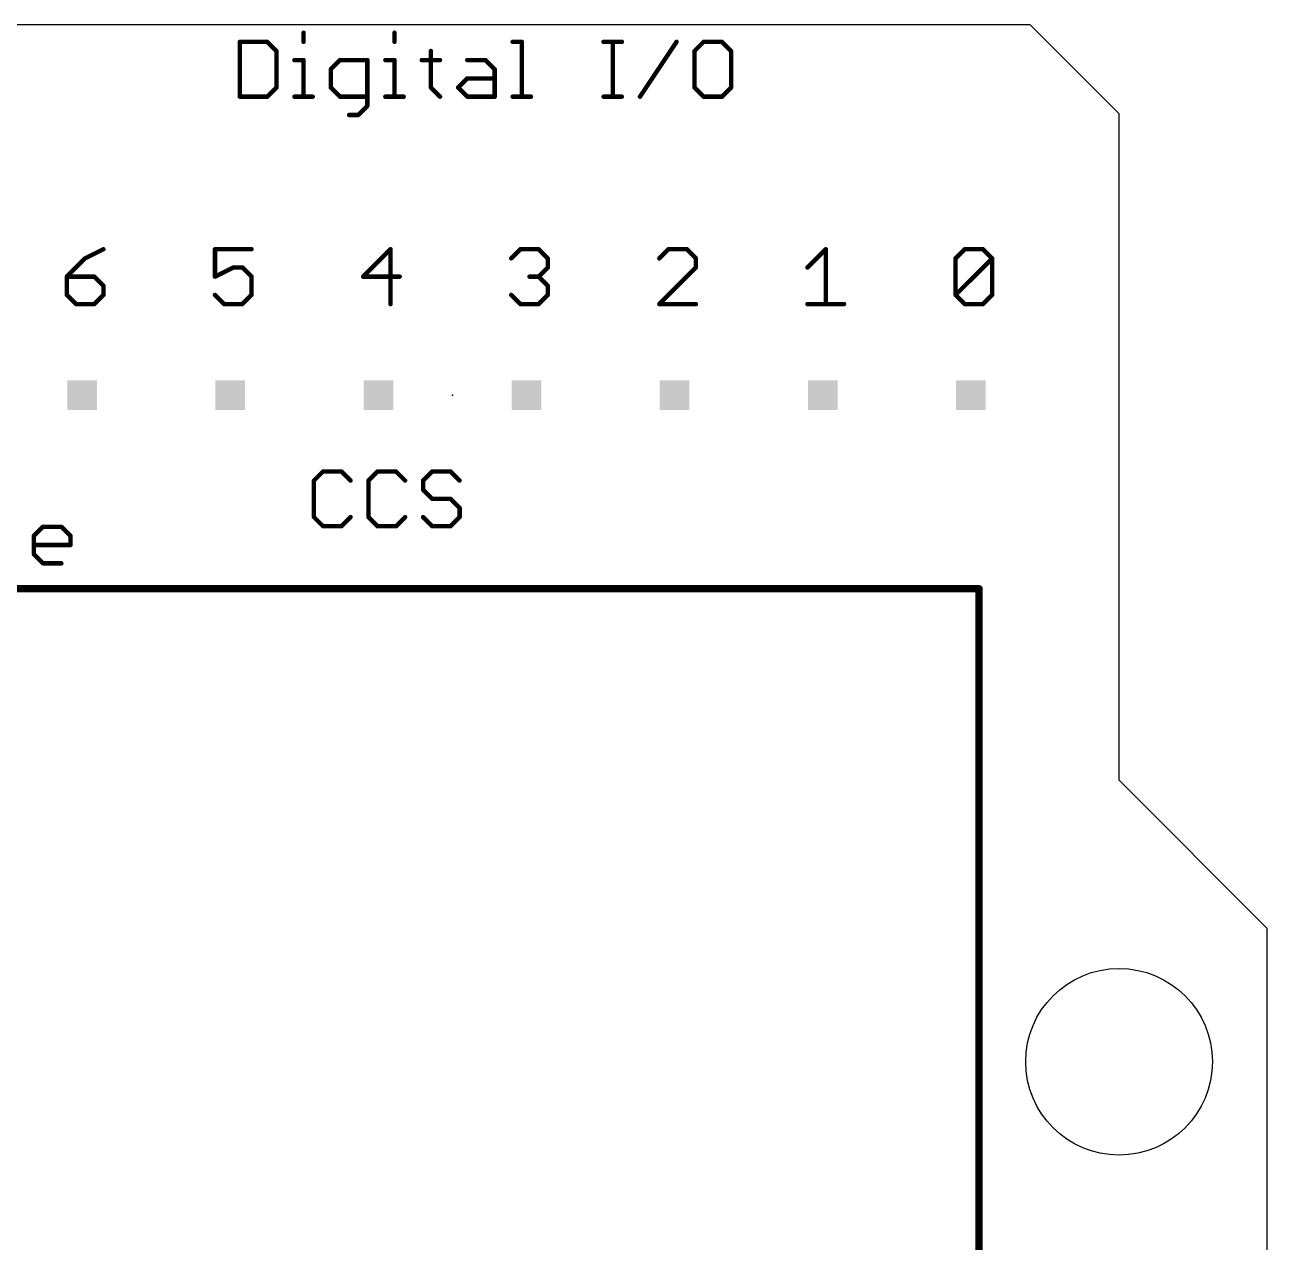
# Model space of a CAD drawing. Extents: x -6.2 to 68.6, y -7.7 to 53.3.
# Drawn here: x 47.28 to 68.58, y 32.47 to 53.34 of the extents above; entities that cross this region are included whole.
import ezdxf

# ---------------------------------------------------------------- set-up
doc = ezdxf.new("R2010")
doc.units = 0
for name, color, linetype in [('20', 53, 'CONTINUOUS'), ('21', 253, 'CONTINUOUS'), ('23', 53, 'CONTINUOUS'), ('51', 253, 'CONTINUOUS')]:
    doc.layers.add(name, color=color, linetype=linetype)

# ---------------------------------------------------------------- blocks, each defined once
blk = doc.blocks.new('RECT')
blk.add_solid([(-0.5, -0.5), (0.5, -0.5), (-0.5, 0.5), (0.5, 0.5)])

msp = doc.modelspace()

# ---------------------------------------------------------------- linework, layer by layer
at = {"layer": '20'}
for p, q in [((64.516, 53.34), (0, 53.34)), ((66.04, 51.816), (64.516, 53.34)), ((66.04, 40.386), (66.04, 51.816)), ((68.58, 37.846), (66.04, 40.386)), ((68.58, 5.08), (68.58, 37.846))]:
    msp.add_line(p, q, dxfattribs=at)
msp.add_circle((66.04, 35.56), 1.6, dxfattribs=at)
at = {"layer": '21'}
for points, const_width in [([(50.9841, 53.0487, 1), (50.946, 53.0487)], 0.0381), ([(50.9651, 53.0678, 1), (50.9651, 53.0297)], 0.0381), ([(51.4489, 53.0622, 1), (51.4219, 53.0352)], 0.0381), ([(51.4354, 53.0297, 1), (51.4354, 53.0678)], 0.0381), ([(52.0764, 53.2055, 1), (52.0383, 53.2055)], 0.0381), ([(52.0383, 53.0487, 1), (52.0764, 53.0487)], 0.0381), ([(53.6356, 53.2055, 1), (53.5975, 53.2055)], 0.0381), ([(53.5975, 53.0487, 1), (53.6356, 53.0487)], 0.0381), ([(55.6427, 53.0678, 1), (55.6427, 53.0297)], 0.0381), ([(55.8185, 53.0487, 1), (55.7804, 53.0487)], 0.0381), ([(55.7995, 53.0297, 1), (55.7995, 53.0678)], 0.0381), ([(57.2019, 53.0678, 1), (57.2019, 53.0297)], 0.0381), ([(57.3777, 53.0487, 1), (57.3396, 53.0487)], 0.0381), ([(57.5154, 53.0297, 1), (57.5154, 53.0678)], 0.0381), ([(58.4685, 53.0381, 1), (58.4368, 53.0593)], 0.0381), ([(58.9179, 53.0678, 1), (58.9179, 53.0297)], 0.0381), ([(58.9313, 53.0352, 1), (58.9044, 53.0622)], 0.0381), ([(59.2449, 53.0622, 1), (59.2179, 53.0352)], 0.0381), ([(59.2314, 53.0297, 1), (59.2314, 53.0678)], 0.0381), ([(51.6112, 52.8919, 1), (51.5731, 52.8919)], 0.0381), ([(51.5787, 52.8785, 1), (51.6056, 52.9054)], 0.0381), ([(54.2593, 52.8919, 1), (54.2212, 52.8919)], 0.0381), ([(58.7801, 52.8919, 1), (58.742, 52.8919)], 0.0381), ([(58.7476, 52.9054, 1), (58.7746, 52.8785)], 0.0381), ([(59.4072, 52.8919, 1), (59.3691, 52.8919)], 0.0381), ([(59.3747, 52.8785, 1), (59.4016, 52.9054)], 0.0381), ([(51.9006, 52.7542, 1), (51.9006, 52.7161)], 0.0381), ([(52.0764, 52.7352, 1), (52.0383, 52.7352)], 0.0381), ([(52.0574, 52.7161, 1), (52.0574, 52.7542)], 0.0381), ([(52.5433, 52.5784, 1), (52.5052, 52.5784)], 0.0381), ([(52.6811, 52.7542, 1), (52.6811, 52.7161)], 0.0381), ([(52.6945, 52.7217, 1), (52.6676, 52.7486)], 0.0381), ([(53.1704, 52.7352, 1), (53.1323, 52.7352)], 0.0381), ([(53.1514, 52.7161, 1), (53.1514, 52.7542)], 0.0381), ([(53.4598, 52.7542, 1), (53.4598, 52.7161)], 0.0381), ([(53.6356, 52.7352, 1), (53.5975, 52.7352)], 0.0381), ([(53.6166, 52.7161, 1), (53.6166, 52.7542)], 0.0381), ([(54.0835, 52.7542, 1), (54.0835, 52.7161)], 0.0381), ([(54.397, 52.7161, 1), (54.397, 52.7542)], 0.0381), ([(54.8639, 52.7542, 1), (54.8639, 52.7161)], 0.0381), ([(55.1909, 52.7486, 1), (55.164, 52.7217)], 0.0381), ([(55.1775, 52.7161, 1), (55.1775, 52.7542)], 0.0381), ([(55.3533, 52.5784, 1), (55.3152, 52.5784)], 0.0381), ([(52.5108, 52.5919, 1), (52.5378, 52.5649)], 0.0381), ([(54.8639, 52.4407, 1), (54.8639, 52.4026)], 0.0381), ([(54.8774, 52.4082, 1), (54.8505, 52.4351)], 0.0381), ([(55.3208, 52.5649, 1), (55.3477, 52.5919)], 0.0381), ([(55.3342, 52.4026, 1), (55.3342, 52.4407)], 0.0381), ([(51.5731, 52.2649, 1), (51.6112, 52.2649)], 0.0381), ([(51.6056, 52.2514, 1), (51.5787, 52.2783)], 0.0381), ([(52.5378, 52.2783, 1), (52.5108, 52.2514)], 0.0381), ([(52.5052, 52.2649, 1), (52.5433, 52.2649)], 0.0381), ([(54.2537, 52.2783, 1), (54.2268, 52.2514)], 0.0381), ([(54.2212, 52.2649, 1), (54.2593, 52.2649)], 0.0381), ([(54.7206, 52.2783, 1), (54.6937, 52.2514)], 0.0381), ([(54.6937, 52.2783, 1), (54.7206, 52.2514)], 0.0381), ([(58.742, 52.2649, 1), (58.7801, 52.2649)], 0.0381), ([(58.7746, 52.2783, 1), (58.7476, 52.2514)], 0.0381), ([(59.3691, 52.2649, 1), (59.4072, 52.2649)], 0.0381), ([(59.4016, 52.2514, 1), (59.3747, 52.2783)], 0.0381), ([(50.946, 52.1081, 1), (50.9841, 52.1081)], 0.0381), ([(50.9651, 52.1272, 1), (50.9651, 52.0891)], 0.0381), ([(51.4219, 52.1216, 1), (51.4489, 52.0946)], 0.0381), ([(51.4354, 52.0891, 1), (51.4354, 52.1272)], 0.0381), ([(51.9006, 52.1272, 1), (51.9006, 52.0891)], 0.0381), ([(52.0383, 52.1081, 1), (52.0764, 52.1081)], 0.0381), ([(52.2142, 52.0891, 1), (52.2142, 52.1272)], 0.0381), ([(52.6811, 52.1272, 1), (52.6811, 52.0891)], 0.0381), ([(52.6676, 52.0946, 1), (52.6945, 52.1216)], 0.0381), ([(53.1648, 51.9379, 1), (53.1379, 51.9648)], 0.0381), ([(53.1514, 52.0891, 1), (53.1514, 52.1272)], 0.0381), ([(53.4598, 52.1272, 1), (53.4598, 52.0891)], 0.0381), ([(53.5975, 52.1081, 1), (53.6356, 52.1081)], 0.0381), ([(53.7734, 52.0891, 1), (53.7734, 52.1272)], 0.0381), ([(54.3836, 52.0946, 1), (54.4105, 52.1216)], 0.0381), ([(54.8639, 52.1272, 1), (54.8639, 52.0891)], 0.0381), ([(54.8505, 52.0946, 1), (54.8774, 52.1216)], 0.0381), ([(55.3152, 52.1081, 1), (55.3533, 52.1081)], 0.0381), ([(55.3342, 52.0891, 1), (55.3342, 52.1272)], 0.0381), ([(55.6427, 52.1272, 1), (55.6427, 52.0891)], 0.0381), ([(55.7804, 52.1081, 1), (55.8185, 52.1081)], 0.0381), ([(55.9562, 52.0891, 1), (55.9562, 52.1272)], 0.0381), ([(57.2019, 52.1272, 1), (57.2019, 52.0891)], 0.0381), ([(57.3396, 52.1081, 1), (57.3777, 52.1081)], 0.0381), ([(57.5154, 52.0891, 1), (57.5154, 52.1272)], 0.0381), ([(57.8097, 52.1187, 1), (57.8414, 52.0975)], 0.0381), ([(58.9179, 52.1272, 1), (58.9179, 52.0891)], 0.0381), ([(58.9044, 52.0946, 1), (58.9313, 52.1216)], 0.0381), ([(59.2179, 52.1216, 1), (59.2449, 52.0946)], 0.0381), ([(59.2314, 52.0891, 1), (59.2314, 52.1272)], 0.0381), ([(52.8378, 51.8136, 1), (52.8378, 51.7755)], 0.0381), ([(52.9811, 51.808, 1), (53.0081, 51.7811)], 0.0381), ([(52.9946, 51.7755, 1), (52.9946, 51.8136)], 0.0381), ([(53.1323, 51.9513, 1), (53.1704, 51.9513)], 0.0381), ([(48.6332, 49.4757, 1), (48.6161, 49.5097)], 0.0381), ([(50.5376, 49.5118, 1), (50.5376, 49.4737)], 0.0381), ([(50.5566, 49.4927, 1), (50.5185, 49.4927)], 0.0381), ([(51.1647, 49.4737, 1), (51.1647, 49.5118)], 0.0381), ([(53.5669, 49.4927, 1), (53.5288, 49.4927)], 0.0381), ([(53.5614, 49.4792, 1), (53.5344, 49.5062)], 0.0381), ([(55.7743, 49.5118, 1), (55.7743, 49.4737)], 0.0381), ([(55.7878, 49.4792, 1), (55.7609, 49.5062)], 0.0381), ([(56.1014, 49.5062, 1), (56.0744, 49.4792)], 0.0381), ([(56.0879, 49.4737, 1), (56.0879, 49.5118)], 0.0381), ([(58.3143, 49.5118, 1), (58.3143, 49.4737)], 0.0381), ([(58.3278, 49.4792, 1), (58.3009, 49.5062)], 0.0381), ([(58.6414, 49.5062, 1), (58.6144, 49.4792)], 0.0381), ([(58.6279, 49.4737, 1), (58.6279, 49.5118)], 0.0381), ([(61.0302, 49.4927, 1), (60.9921, 49.4927)], 0.0381), ([(61.0246, 49.4792, 1), (60.9976, 49.5062)], 0.0381), ([(63.3943, 49.5118, 1), (63.3943, 49.4737)], 0.0381), ([(63.4078, 49.4792, 1), (63.3809, 49.5062)], 0.0381), ([(63.7214, 49.5062, 1), (63.6944, 49.4792)], 0.0381), ([(63.7079, 49.4737, 1), (63.7079, 49.5118)], 0.0381), ([(48.3026, 49.353, 1), (48.3196, 49.3189)], 0.0381), ([(48.3246, 49.3225, 1), (48.2976, 49.3494)], 0.0381), ([(50.8511, 49.1982, 1), (50.8511, 49.1601)], 0.0381), ([(50.8596, 49.1621, 1), (50.8426, 49.1962)], 0.0381), ([(51.0214, 49.1926, 1), (50.9944, 49.1657)], 0.0381), ([(51.0079, 49.1601, 1), (51.0079, 49.1982)], 0.0381), ([(55.6041, 49.3494, 1), (55.6311, 49.3225)], 0.0381), ([(56.2637, 49.3359, 1), (56.2256, 49.3359)], 0.0381), ([(56.2312, 49.3225, 1), (56.2581, 49.3494)], 0.0381), ([(56.2581, 49.1657, 1), (56.2312, 49.1926)], 0.0381), ([(58.1441, 49.3494, 1), (58.1711, 49.3225)], 0.0381), ([(58.8037, 49.3359, 1), (58.7656, 49.3359)], 0.0381), ([(58.7712, 49.3225, 1), (58.7981, 49.3494)], 0.0381), ([(58.7981, 49.1657, 1), (58.7712, 49.1926)], 0.0381), ([(60.6841, 49.1926, 1), (60.7111, 49.1657)], 0.0381), ([(63.2566, 49.3359, 1), (63.2185, 49.3359)], 0.0381), ([(63.2241, 49.3494, 1), (63.2511, 49.3225)], 0.0381), ([(63.8837, 49.3359, 1), (63.8456, 49.3359)], 0.0381), ([(63.8781, 49.3225, 1), (63.8512, 49.3494)], 0.0381), ([(63.8512, 49.3225, 1), (63.8781, 49.3494)], 0.0381), ([(48.0166, 49.0224, 1), (47.9785, 49.0224)], 0.0381), ([(47.9976, 49.0415, 1), (47.9976, 49.0034)], 0.0381), ([(47.9841, 49.0359, 1), (48.0111, 49.0089)], 0.0381), ([(48.4814, 49.0359, 1), (48.4544, 49.0089)], 0.0381), ([(48.4679, 49.0034, 1), (48.4679, 49.0415)], 0.0381), ([(50.5291, 49.0394, 1), (50.5461, 49.0054)], 0.0381), ([(50.5185, 49.0224, 1), (50.5566, 49.0224)], 0.0381), ([(51.1837, 49.0224, 1), (51.1456, 49.0224)], 0.0381), ([(51.1512, 49.0089, 1), (51.1781, 49.0359)], 0.0381), ([(53.0776, 49.0415, 1), (53.0776, 49.0034)], 0.0381), ([(53.0641, 49.0359, 1), (53.0911, 49.0089)], 0.0381), ([(53.7047, 49.0034, 1), (53.7047, 49.0415)], 0.0381), ([(55.9311, 49.0415, 1), (55.9311, 49.0034)], 0.0381), ([(56.1014, 49.0359, 1), (56.0744, 49.0089)], 0.0381), ([(56.0744, 49.0359, 1), (56.1014, 49.0089)], 0.0381), ([(56.0879, 49.0034, 1), (56.0879, 49.0415)], 0.0381), ([(56.2256, 49.1792, 1), (56.2637, 49.1792)], 0.0381), ([(58.7656, 49.1792, 1), (58.8037, 49.1792)], 0.0381), ([(48.6437, 48.8656, 1), (48.6056, 48.8656)], 0.0381), ([(48.6112, 48.8522, 1), (48.6381, 48.8791)], 0.0381), ([(56.2637, 48.8656, 1), (56.2256, 48.8656)], 0.0381), ([(56.2312, 48.8522, 1), (56.2581, 48.8791)], 0.0381), ([(47.9785, 48.7089, 1), (48.0166, 48.7089)], 0.0381), ([(48.0111, 48.7223, 1), (47.9841, 48.6954)], 0.0381), ([(48.1543, 48.5712, 1), (48.1543, 48.5331)], 0.0381), ([(48.1409, 48.5386, 1), (48.1678, 48.5656)], 0.0381), ([(48.4544, 48.5656, 1), (48.4814, 48.5386)], 0.0381), ([(48.4679, 48.5331, 1), (48.4679, 48.5712)], 0.0381), ([(48.6056, 48.7089, 1), (48.6437, 48.7089)], 0.0381), ([(48.6381, 48.6954, 1), (48.6112, 48.7223)], 0.0381), ([(50.5511, 48.7223, 1), (50.5241, 48.6954)], 0.0381), ([(50.6943, 48.5712, 1), (50.6943, 48.5331)], 0.0381), ([(50.6809, 48.5386, 1), (50.7078, 48.5656)], 0.0381), ([(50.9944, 48.5656, 1), (51.0214, 48.5386)], 0.0381), ([(51.0079, 48.5331, 1), (51.0079, 48.5712)], 0.0381), ([(51.1456, 48.7089, 1), (51.1837, 48.7089)], 0.0381), ([(51.1781, 48.6954, 1), (51.1512, 48.7223)], 0.0381), ([(53.5288, 48.5521, 1), (53.5669, 48.5521)], 0.0381), ([(55.6311, 48.7223, 1), (55.6041, 48.6954)], 0.0381), ([(55.7743, 48.5712, 1), (55.7743, 48.5331)], 0.0381), ([(55.7609, 48.5386, 1), (55.7878, 48.5656)], 0.0381), ([(56.0744, 48.5656, 1), (56.1014, 48.5386)], 0.0381), ([(56.0879, 48.5331, 1), (56.0879, 48.5712)], 0.0381), ([(56.2256, 48.7089, 1), (56.2637, 48.7089)], 0.0381), ([(56.2581, 48.6954, 1), (56.2312, 48.7223)], 0.0381), ([(58.1576, 48.5712, 1), (58.1576, 48.5331)], 0.0381), ([(58.1441, 48.5656, 1), (58.1711, 48.5386)], 0.0381), ([(58.7847, 48.5331, 1), (58.7847, 48.5712)], 0.0381), ([(60.6976, 48.5712, 1), (60.6976, 48.5331)], 0.0381), ([(60.9921, 48.5521, 1), (61.0302, 48.5521)], 0.0381), ([(61.3247, 48.5331, 1), (61.3247, 48.5712)], 0.0381), ([(63.2185, 48.7089, 1), (63.2566, 48.7089)], 0.0381), ([(63.2511, 48.7223, 1), (63.2241, 48.6954)], 0.0381), ([(63.2241, 48.7223, 1), (63.2511, 48.6954)], 0.0381), ([(63.3943, 48.5712, 1), (63.3943, 48.5331)], 0.0381), ([(63.3809, 48.5386, 1), (63.4078, 48.5656)], 0.0381), ([(63.6944, 48.5656, 1), (63.7214, 48.5386)], 0.0381), ([(63.7079, 48.5331, 1), (63.7079, 48.5712)], 0.0381), ([(63.8456, 48.7089, 1), (63.8837, 48.7089)], 0.0381), ([(63.8781, 48.6954, 1), (63.8512, 48.7223)], 0.0381), ([(52.3919, 45.7018, 1), (52.3919, 45.6637)], 0.0381), ([(52.4053, 45.6692, 1), (52.3784, 45.6962)], 0.0381), ([(52.7189, 45.6962, 1), (52.6919, 45.6692)], 0.0381), ([(52.7054, 45.6637, 1), (52.7054, 45.7018)], 0.0381), ([(53.3274, 45.7018, 1), (53.3274, 45.6637)], 0.0381), ([(53.3409, 45.6692, 1), (53.3139, 45.6962)], 0.0381), ([(53.6544, 45.6962, 1), (53.6274, 45.6692)], 0.0381), ([(53.6409, 45.6637, 1), (53.6409, 45.7018)], 0.0381), ([(54.2629, 45.7018, 1), (54.2629, 45.6637)], 0.0381), ([(54.2764, 45.6692, 1), (54.2494, 45.6962)], 0.0381), ([(54.5899, 45.6962, 1), (54.563, 45.6692)], 0.0381), ([(54.5764, 45.6637, 1), (54.5764, 45.7018)], 0.0381), ([(52.2542, 45.5259, 1), (52.2161, 45.5259)], 0.0381), ([(52.2216, 45.5394, 1), (52.2486, 45.5125)], 0.0381), ([(52.8487, 45.5125, 1), (52.8756, 45.5394)], 0.0381), ([(53.1571, 45.5394, 1), (53.1841, 45.5125)], 0.0381), ([(53.1897, 45.5259, 1), (53.1516, 45.5259)], 0.0381), ([(53.7842, 45.5125, 1), (53.8112, 45.5394)], 0.0381), ([(54.1252, 45.5259, 1), (54.0871, 45.5259)], 0.0381), ([(54.0871, 45.3692, 1), (54.1252, 45.3692)], 0.0381), ([(54.0927, 45.5394, 1), (54.1196, 45.5125)], 0.0381), ([(54.1196, 45.3826, 1), (54.0927, 45.3557)], 0.0381), ([(54.7197, 45.5125, 1), (54.7467, 45.5394)], 0.0381), ([(54.2629, 45.2315, 1), (54.2629, 45.1934)], 0.0381), ([(54.2494, 45.1989, 1), (54.2764, 45.2259)], 0.0381), ([(54.5899, 45.2259, 1), (54.563, 45.1989)], 0.0381), ([(54.5764, 45.1934, 1), (54.5764, 45.2315)], 0.0381), ([(54.7523, 45.0556, 1), (54.7142, 45.0556)], 0.0381), ([(54.7197, 45.0422, 1), (54.7467, 45.0691)], 0.0381), ([(47.5897, 44.7532, 1), (47.5897, 44.7151)], 0.0381), ([(47.6032, 44.7207, 1), (47.5763, 44.7476)], 0.0381), ([(47.9167, 44.7476, 1), (47.8898, 44.7207)], 0.0381), ([(47.9033, 44.7151, 1), (47.9033, 44.7532)], 0.0381), ([(52.2486, 44.9123, 1), (52.2216, 44.8854)], 0.0381), ([(52.2161, 44.8989, 1), (52.2542, 44.8989)], 0.0381), ([(52.3919, 44.7612, 1), (52.3919, 44.7231)], 0.0381), ([(52.3784, 44.7286, 1), (52.4053, 44.7556)], 0.0381), ([(52.6919, 44.7556, 1), (52.7189, 44.7286)], 0.0381), ([(52.7054, 44.7231, 1), (52.7054, 44.7612)], 0.0381), ([(52.8756, 44.8854, 1), (52.8487, 44.9123)], 0.0381), ([(53.1841, 44.9123, 1), (53.1571, 44.8854)], 0.0381), ([(53.1516, 44.8989, 1), (53.1897, 44.8989)], 0.0381), ([(53.3274, 44.7612, 1), (53.3274, 44.7231)], 0.0381), ([(53.3139, 44.7286, 1), (53.3409, 44.7556)], 0.0381), ([(53.6274, 44.7556, 1), (53.6544, 44.7286)], 0.0381), ([(53.6409, 44.7231, 1), (53.6409, 44.7612)], 0.0381), ([(53.8112, 44.8854, 1), (53.7842, 44.9123)], 0.0381), ([(54.1196, 44.9123, 1), (54.0927, 44.8854)], 0.0381), ([(54.2629, 44.7612, 1), (54.2629, 44.7231)], 0.0381), ([(54.2494, 44.7286, 1), (54.2764, 44.7556)], 0.0381), ([(54.563, 44.7556, 1), (54.5899, 44.7286)], 0.0381), ([(54.5764, 44.7231, 1), (54.5764, 44.7612)], 0.0381), ([(54.7142, 44.8989, 1), (54.7523, 44.8989)], 0.0381), ([(54.7467, 44.8854, 1), (54.7197, 44.9123)], 0.0381), ([(47.452, 44.5774, 1), (47.4139, 44.5774)], 0.0381), ([(47.4195, 44.5909, 1), (47.4464, 44.5639)], 0.0381), ([(48.0791, 44.5774, 1), (48.041, 44.5774)], 0.0381), ([(48.0466, 44.5639, 1), (48.0735, 44.5909)], 0.0381), ([(47.433, 44.4397, 1), (47.433, 44.4016)], 0.0381), ([(48.041, 44.4206, 1), (48.0791, 44.4206)], 0.0381), ([(48.06, 44.4016, 1), (48.06, 44.4397)], 0.0381), ([(47.4139, 44.2639, 1), (47.452, 44.2639)], 0.0381), ([(47.4464, 44.2773, 1), (47.4195, 44.2504)], 0.0381), ([(47.5897, 44.1262, 1), (47.5897, 44.0881)], 0.0381), ([(47.5763, 44.0936, 1), (47.6032, 44.1206)], 0.0381), ([(47.9033, 44.0881, 1), (47.9033, 44.1262)], 0.0381), ([(63.6718, 43.67, 1), (63.6082, 43.67)], 0.0635), ([(63.64, 43.6382, 1), (63.64, 43.7018)], 0.0635)]:
    msp.add_lwpolyline(points, format="xyb", dxfattribs=dict(at, const_width=const_width))
for points, const_width in [([(50.9651, 53.0487), (50.9651, 52.1081)], 0.0762), ([(51.4354, 53.0487), (50.9651, 53.0487)], 0.0762), ([(51.5922, 52.8919), (51.4354, 53.0487)], 0.0762), ([(52.0574, 53.2055), (52.0574, 53.0487)], 0.0762), ([(53.6166, 53.2055), (53.6166, 53.0487)], 0.0762), ([(55.6427, 53.0487), (55.7995, 53.0487)], 0.0762), ([(55.7995, 53.0487), (55.7995, 52.1081)], 0.0762), ([(57.2019, 53.0487), (57.5154, 53.0487)], 0.0762), ([(57.3587, 52.1081), (57.3587, 53.0487)], 0.0762), ([(57.8256, 52.1081), (58.4526, 53.0487)], 0.0762), ([(58.9179, 53.0487), (58.7611, 52.8919)], 0.0762), ([(59.2314, 53.0487), (58.9179, 53.0487)], 0.0762), ([(59.3882, 52.8919), (59.2314, 53.0487)], 0.0762), ([(51.5922, 52.2649), (51.5922, 52.8919)], 0.0762), ([(54.2403, 52.8919), (54.2403, 52.2649)], 0.0762), ([(58.7611, 52.8919), (58.7611, 52.2649)], 0.0762), ([(59.3882, 52.2649), (59.3882, 52.8919)], 0.0762), ([(51.9006, 52.7352), (52.0574, 52.7352)], 0.0762), ([(52.0574, 52.7352), (52.0574, 52.1081)], 0.0762), ([(52.6811, 52.7352), (52.5243, 52.5784)], 0.0762), ([(52.5243, 52.5784), (52.5243, 52.2649)], 0.0762), ([(53.1514, 52.7352), (52.6811, 52.7352)], 0.0762), ([(53.1514, 51.9513), (53.1514, 52.7352)], 0.0762), ([(53.4598, 52.7352), (53.6166, 52.7352)], 0.0762), ([(53.6166, 52.7352), (53.6166, 52.1081)], 0.0762), ([(54.0835, 52.7352), (54.397, 52.7352)], 0.0762), ([(54.8639, 52.7352), (55.1775, 52.7352)], 0.0762), ([(55.1775, 52.7352), (55.3342, 52.5784)], 0.0762), ([(55.3342, 52.5784), (55.3342, 52.1081)], 0.0762), ([(54.7072, 52.2649), (54.8639, 52.4216)], 0.0762), ([(54.8639, 52.4216), (55.3342, 52.4216)], 0.0762), ([(51.4354, 52.1081), (51.5922, 52.2649)], 0.0762), ([(52.5243, 52.2649), (52.6811, 52.1081)], 0.0762), ([(54.2403, 52.2649), (54.397, 52.1081)], 0.0762), ([(54.8639, 52.1081), (54.7072, 52.2649)], 0.0762), ([(58.7611, 52.2649), (58.9179, 52.1081)], 0.0762), ([(59.2314, 52.1081), (59.3882, 52.2649)], 0.0762), ([(50.9651, 52.1081), (51.4354, 52.1081)], 0.0762), ([(51.9006, 52.1081), (52.2142, 52.1081)], 0.0762), ([(52.6811, 52.1081), (53.1514, 52.1081)], 0.0762), ([(52.9946, 51.7946), (53.1514, 51.9513)], 0.0762), ([(53.4598, 52.1081), (53.7734, 52.1081)], 0.0762), ([(55.3342, 52.1081), (54.8639, 52.1081)], 0.0762), ([(55.6427, 52.1081), (55.9562, 52.1081)], 0.0762), ([(57.2019, 52.1081), (57.5154, 52.1081)], 0.0762), ([(58.9179, 52.1081), (59.2314, 52.1081)], 0.0762), ([(52.8378, 51.7946), (52.9946, 51.7946)], 0.0762), ([(48.6247, 49.4927), (48.3111, 49.3359)], 0.0762), ([(51.1647, 49.4927), (50.5376, 49.4927)], 0.0762), ([(50.5376, 49.4927), (50.5376, 49.0224)], 0.0762), ([(53.5479, 49.4927), (53.0776, 49.0224)], 0.0762), ([(53.5479, 48.5521), (53.5479, 49.4927)], 0.0762), ([(55.6176, 49.3359), (55.7743, 49.4927)], 0.0762), ([(55.7743, 49.4927), (56.0879, 49.4927)], 0.0762), ([(56.0879, 49.4927), (56.2447, 49.3359)], 0.0762), ([(58.3143, 49.4927), (58.1576, 49.3359)], 0.0762), ([(58.6279, 49.4927), (58.3143, 49.4927)], 0.0762), ([(58.7847, 49.3359), (58.6279, 49.4927)], 0.0762), ([(60.6976, 49.1792), (61.0111, 49.4927)], 0.0762), ([(61.0111, 49.4927), (61.0111, 48.5521)], 0.0762), ([(63.2376, 49.3359), (63.3943, 49.4927)], 0.0762), ([(63.3943, 49.4927), (63.7079, 49.4927)], 0.0762), ([(63.7079, 49.4927), (63.8647, 49.3359)], 0.0762), ([(48.3111, 49.3359), (47.9976, 49.0224)], 0.0762), ([(50.5376, 49.0224), (50.8511, 49.1792)], 0.0762), ([(50.8511, 49.1792), (51.0079, 49.1792)], 0.0762), ([(51.0079, 49.1792), (51.1647, 49.0224)], 0.0762), ([(56.2447, 49.1792), (56.0879, 49.0224)], 0.0762), ([(56.2447, 49.3359), (56.2447, 49.1792)], 0.0762), ([(58.1576, 48.5521), (58.7847, 49.1792)], 0.0762), ([(58.7847, 49.1792), (58.7847, 49.3359)], 0.0762), ([(63.2376, 48.7089), (63.2376, 49.3359)], 0.0762), ([(63.2376, 48.7089), (63.8647, 49.3359)], 0.0762), ([(63.8647, 49.3359), (63.8647, 48.7089)], 0.0762), ([(47.9976, 49.0224), (47.9976, 48.7089)], 0.0762), ([(48.4679, 49.0224), (47.9976, 49.0224)], 0.0762), ([(48.6247, 48.8656), (48.4679, 49.0224)], 0.0762), ([(51.1647, 49.0224), (51.1647, 48.7089)], 0.0762), ([(53.0776, 49.0224), (53.7047, 49.0224)], 0.0762), ([(56.0879, 49.0224), (55.9311, 49.0224)], 0.0762), ([(56.0879, 49.0224), (56.2447, 48.8656)], 0.0762), ([(48.6247, 48.7089), (48.6247, 48.8656)], 0.0762), ([(56.2447, 48.8656), (56.2447, 48.7089)], 0.0762), ([(47.9976, 48.7089), (48.1543, 48.5521)], 0.0762), ([(48.1543, 48.5521), (48.4679, 48.5521)], 0.0762), ([(48.4679, 48.5521), (48.6247, 48.7089)], 0.0762), ([(50.6943, 48.5521), (50.5376, 48.7089)], 0.0762), ([(51.0079, 48.5521), (50.6943, 48.5521)], 0.0762), ([(51.1647, 48.7089), (51.0079, 48.5521)], 0.0762), ([(55.7743, 48.5521), (55.6176, 48.7089)], 0.0762), ([(56.0879, 48.5521), (55.7743, 48.5521)], 0.0762), ([(56.2447, 48.7089), (56.0879, 48.5521)], 0.0762), ([(58.7847, 48.5521), (58.1576, 48.5521)], 0.0762), ([(60.6976, 48.5521), (61.3247, 48.5521)], 0.0762), ([(63.3943, 48.5521), (63.2376, 48.7089)], 0.0762), ([(63.7079, 48.5521), (63.3943, 48.5521)], 0.0762), ([(63.8647, 48.7089), (63.7079, 48.5521)], 0.0762), ([(52.3919, 45.6827), (52.2351, 45.5259)], 0.0762), ([(52.7054, 45.6827), (52.3919, 45.6827)], 0.0762), ([(52.8622, 45.5259), (52.7054, 45.6827)], 0.0762), ([(53.3274, 45.6827), (53.1706, 45.5259)], 0.0762), ([(53.6409, 45.6827), (53.3274, 45.6827)], 0.0762), ([(53.7977, 45.5259), (53.6409, 45.6827)], 0.0762), ([(54.2629, 45.6827), (54.1061, 45.5259)], 0.0762), ([(54.5764, 45.6827), (54.2629, 45.6827)], 0.0762), ([(54.7332, 45.5259), (54.5764, 45.6827)], 0.0762), ([(52.2351, 45.5259), (52.2351, 44.8989)], 0.0762), ([(53.1706, 45.5259), (53.1706, 44.8989)], 0.0762), ([(54.1061, 45.5259), (54.1061, 45.3692)], 0.0762), ([(54.1061, 45.3692), (54.2629, 45.2124)], 0.0762), ([(54.2629, 45.2124), (54.5764, 45.2124)], 0.0762), ([(54.5764, 45.2124), (54.7332, 45.0556)], 0.0762), ([(54.7332, 45.0556), (54.7332, 44.8989)], 0.0762), ([(47.433, 44.5774), (47.5897, 44.7342)], 0.0762), ([(47.5897, 44.7342), (47.9033, 44.7342)], 0.0762), ([(47.9033, 44.7342), (48.06, 44.5774)], 0.0762), ([(52.2351, 44.8989), (52.3919, 44.7421)], 0.0762), ([(52.3919, 44.7421), (52.7054, 44.7421)], 0.0762), ([(52.7054, 44.7421), (52.8622, 44.8989)], 0.0762), ([(53.1706, 44.8989), (53.3274, 44.7421)], 0.0762), ([(53.3274, 44.7421), (53.6409, 44.7421)], 0.0762), ([(53.6409, 44.7421), (53.7977, 44.8989)], 0.0762), ([(54.2629, 44.7421), (54.1061, 44.8989)], 0.0762), ([(54.5764, 44.7421), (54.2629, 44.7421)], 0.0762), ([(54.7332, 44.8989), (54.5764, 44.7421)], 0.0762), ([(47.433, 44.2639), (47.433, 44.5774)], 0.0762), ([(48.06, 44.5774), (48.06, 44.4206)], 0.0762), ([(48.06, 44.4206), (47.433, 44.4206)], 0.0762), ([(47.5897, 44.1071), (47.433, 44.2639)], 0.0762), ([(47.9033, 44.1071), (47.5897, 44.1071)], 0.0762), ([(17.64, 43.67), (63.64, 43.67)], 0.127), ([(63.64, 43.67), (63.64, 9.67)], 0.127)]:
    msp.add_lwpolyline(points, dxfattribs=dict(at, const_width=const_width))
at = {"layer": '23'}
msp.add_point((54.61, 46.99), dxfattribs=at)

# ---------------------------------------------------------------- block references
at = {"layer": '51', "xscale": 0.508, "yscale": 0.508}
for p in [(48.26, 46.99), (50.8, 46.99), (53.34, 46.99), (55.88, 46.99), (58.42, 46.99), (60.96, 46.99), (63.5, 46.99)]:
    msp.add_blockref('RECT', p, dxfattribs=at)

doc.saveas('drawing.dxf')
